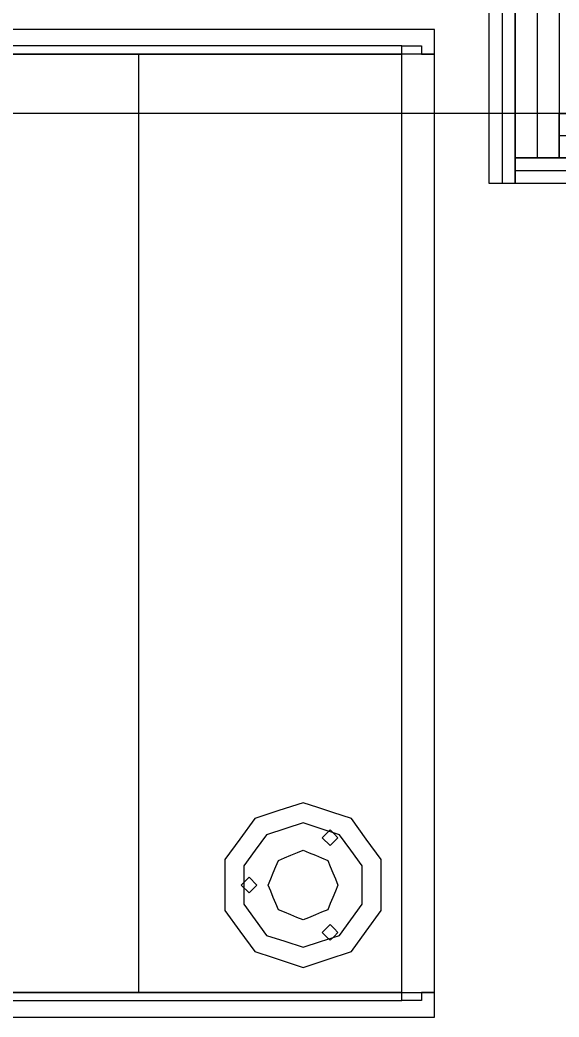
# Model space of a CAD drawing. Extents: x -23.2 to 18.8, y -18.4 to 11.3.
# Drawn here: x -5.0793 to -4.8712, y -4.6747 to -4.2901 of the extents above; entities that cross this region are included whole.
import ezdxf

# ---------------------------------------------------------------- set-up
doc = ezdxf.new("R2010")
doc.units = 0
doc.linetypes.add('Dashed', pattern=[0.75, 0.5, -0.25])
for name, color, linetype in [('COVERING', 8, 'Continuous'), ('EJE_MUROS', 8, 'Continuous'), ('FURNISHINGELEMENT', 8, 'Continuous'), ('MUROS', 7, 'Continuous')]:
    doc.layers.add(name, color=color, linetype=linetype)

msp = doc.modelspace()

# ---------------------------------------------------------------- linework, layer by layer
at = {"layer": 'COVERING'}
msp.add_line((1.66384, -4.32623), (-5.44778, -4.32623), dxfattribs=at)
at = {"layer": 'EJE_MUROS', "linetype": 'Dashed'}
for p, q in [((-4.87966, -4.26323), (-4.87966, -4.34323)), ((-4.89316, -4.27323), (-4.89316, -4.35323)), ((-4.87116, -4.33473), (-4.65416, -4.33473)), ((-4.88816, -4.34823), (-4.64416, -4.34823))]:
    msp.add_line(p, q, dxfattribs=at)
at = {"layer": 'FURNISHINGELEMENT'}
for p, q in [((-4.91918, -4.29373, 5.36405), (-5.35733, -4.29373, 5.36405)), ((-4.91918, -4.30326, 5.36405), (-4.91918, -4.29373, 5.36405)), ((-4.93188, -4.30008, 3.55112), (-5.35733, -4.30008, 3.55112)), ((-4.93188, -4.30326, 3.55112), (-4.93188, -4.30008, 3.55112)), ((-4.93188, -4.30326, 5.36405), (-4.93188, -4.30008, 5.36405)), ((-4.93188, -4.30008, 5.36405), (-4.92421, -4.30008, 5.36405)), ((-4.92421, -4.30008, 5.36405), (-4.92421, -4.30326, 5.36405)), ((-4.91918, -4.30326, 5.36405), (-5.35733, -4.30326, 5.36405)), ((-5.35733, -4.30326, 5.36405), (-4.93188, -4.30326, 5.36405)), ((-4.93188, -4.30326, 5.05052), (-5.28113, -4.30326, 5.05052)), ((-4.93188, -4.30326, 3.76385), (-5.28113, -4.30326, 3.76385)), ((-4.93188, -4.30326, 4.45759), (-5.03348, -4.30326, 4.45759)), ((-5.03348, -4.30326, 4.45759), (-5.03348, -4.66521, 4.45759)), ((-4.93188, -4.66521, 3.55112), (-4.93188, -4.30326, 3.55112)), ((-4.93188, -4.66521, 4.45759), (-4.93188, -4.30326, 4.45759)), ((-4.93188, -4.66521, 5.05052), (-4.93188, -4.30326, 5.05052)), ((-4.93188, -4.66521, 3.76385), (-4.93188, -4.30326, 3.76385)), ((-4.92421, -4.30326, 5.36405), (-4.91918, -4.30326, 5.36405)), ((-4.91918, -4.66521, 5.36405), (-4.91918, -4.30326, 5.36405)), ((-4.96998, -4.59207, 3.5416), (-4.97931, -4.5951, 3.5416)), ((-4.96423, -4.59394, 3.5416), (-4.96998, -4.59207, 3.5416)), ((-4.97931, -4.5951, 3.5416), (-4.98865, -4.59813, 3.5416)), ((-4.95848, -4.5958, 3.5416), (-4.96423, -4.59394, 3.5416)), ((-4.95132, -4.59813, 3.5416), (-4.95848, -4.5958, 3.5416)), ((-4.98865, -4.59813, 3.5416), (-4.99441, -4.60607, 3.5416)), ((-4.96998, -4.59984, 3.46351), (-4.97668, -4.60201, 3.46351)), ((-4.96294, -4.60213, 3.46351), (-4.96998, -4.59984, 3.46351)), ((-4.94556, -4.60607, 3.5416), (-4.95132, -4.59813, 3.5416)), ((-4.97668, -4.60201, 3.46351), (-4.98408, -4.60442, 3.46351)), ((-4.95589, -4.60442, 3.46351), (-4.96294, -4.60213, 3.46351)), ((-4.96258, -4.60554, 3.5416), (-4.96106, -4.60402, 3.5416)), ((-4.96106, -4.60402, 3.5416), (-4.95955, -4.60251, 3.5416)), ((-4.95955, -4.60251, 3.5416), (-4.95803, -4.60402, 3.5416)), ((-4.95803, -4.60402, 3.5416), (-4.95652, -4.60554, 3.5416)), ((-4.99441, -4.60607, 3.5416), (-5.00018, -4.614, 3.5416)), ((-4.98408, -4.60442, 3.46351), (-4.98843, -4.61041, 3.46351)), ((-4.95955, -4.60857, 3.5416), (-4.96258, -4.60554, 3.5416)), ((-4.95803, -4.60706, 3.5416), (-4.95955, -4.60857, 3.5416)), ((-4.95652, -4.60554, 3.5416), (-4.95803, -4.60706, 3.5416)), ((-4.95154, -4.61041, 3.46351), (-4.95589, -4.60442, 3.46351)), ((-4.93979, -4.614, 3.5416), (-4.94556, -4.60607, 3.5416)), ((-4.98843, -4.61041, 3.46351), (-4.99279, -4.61641, 3.46351)), ((-4.97475, -4.61231, 3.46351), (-4.97206, -4.6112, 3.46351)), ((-4.97206, -4.6112, 3.46351), (-4.96998, -4.61034, 3.46351)), ((-4.96998, -4.61034, 3.46351), (-4.9676, -4.61133, 3.46351)), ((-4.9676, -4.61133, 3.46351), (-4.96522, -4.61231, 3.46351)), ((-4.94718, -4.61641, 3.46351), (-4.95154, -4.61041, 3.46351)), ((-5.00018, -4.614, 3.5416), (-5.00018, -4.62381, 3.5416)), ((-4.9805, -4.61667, 3.46351), (-4.97951, -4.61429, 3.46351)), ((-4.97951, -4.61429, 3.46351), (-4.97713, -4.6133, 3.46351)), ((-4.97713, -4.6133, 3.46351), (-4.97475, -4.61231, 3.46351)), ((-4.96522, -4.61231, 3.46351), (-4.96284, -4.6133, 3.46351)), ((-4.96284, -4.6133, 3.46351), (-4.96046, -4.61429, 3.46351)), ((-4.96046, -4.61429, 3.46351), (-4.95947, -4.61667, 3.46351)), ((-4.93979, -4.62381, 3.5416), (-4.93979, -4.614, 3.5416)), ((-4.99279, -4.61641, 3.46351), (-4.99279, -4.62381, 3.46351)), ((-4.98247, -4.62143, 3.46351), (-4.98149, -4.61905, 3.46351)), ((-4.98149, -4.61905, 3.46351), (-4.9805, -4.61667, 3.46351)), ((-4.95947, -4.61667, 3.46351), (-4.95848, -4.61905, 3.46351)), ((-4.95848, -4.61905, 3.46351), (-4.95749, -4.62143, 3.46351)), ((-4.94718, -4.62381, 3.46351), (-4.94718, -4.61641, 3.46351)), ((-4.99385, -4.62381, 3.5416), (-4.99082, -4.62078, 3.5416)), ((-4.99082, -4.62078, 3.5416), (-4.98779, -4.62381, 3.5416)), ((-4.98346, -4.62381, 3.46351), (-4.98247, -4.62143, 3.46351)), ((-4.95749, -4.62143, 3.46351), (-4.95651, -4.62381, 3.46351)), ((-5.00018, -4.62381, 3.5416), (-5.00018, -4.63363, 3.5416)), ((-4.99082, -4.62685, 3.5416), (-4.99385, -4.62381, 3.5416)), ((-4.99279, -4.62381, 3.46351), (-4.99279, -4.63122, 3.46351)), ((-4.98779, -4.62381, 3.5416), (-4.99082, -4.62685, 3.5416)), ((-4.98247, -4.6262, 3.46351), (-4.98346, -4.62381, 3.46351)), ((-4.98149, -4.62858, 3.46351), (-4.98247, -4.6262, 3.46351)), ((-4.95749, -4.6262, 3.46351), (-4.95848, -4.62858, 3.46351)), ((-4.95651, -4.62381, 3.46351), (-4.95749, -4.6262, 3.46351)), ((-4.94718, -4.63122, 3.46351), (-4.94718, -4.62381, 3.46351)), ((-4.93979, -4.63363, 3.5416), (-4.93979, -4.62381, 3.5416)), ((-4.9805, -4.63096, 3.46351), (-4.98149, -4.62858, 3.46351)), ((-4.97951, -4.63334, 3.46351), (-4.9805, -4.63096, 3.46351)), ((-4.95947, -4.63096, 3.46351), (-4.96046, -4.63334, 3.46351)), ((-4.95848, -4.62858, 3.46351), (-4.95947, -4.63096, 3.46351)), ((-5.00018, -4.63363, 3.5416), (-4.99441, -4.64156, 3.5416)), ((-4.99279, -4.63122, 3.46351), (-4.98843, -4.63722, 3.46351)), ((-4.97713, -4.63433, 3.46351), (-4.97951, -4.63334, 3.46351)), ((-4.97475, -4.63532, 3.46351), (-4.97713, -4.63433, 3.46351)), ((-4.96284, -4.63433, 3.46351), (-4.96522, -4.63532, 3.46351)), ((-4.96046, -4.63334, 3.46351), (-4.96284, -4.63433, 3.46351)), ((-4.95154, -4.63722, 3.46351), (-4.94718, -4.63122, 3.46351)), ((-4.94556, -4.64156, 3.5416), (-4.93979, -4.63363, 3.5416)), ((-4.98843, -4.63722, 3.46351), (-4.98408, -4.64321, 3.46351)), ((-4.97237, -4.6363, 3.46351), (-4.97475, -4.63532, 3.46351)), ((-4.96998, -4.63729, 3.46351), (-4.97237, -4.6363, 3.46351)), ((-4.96791, -4.63643, 3.46351), (-4.96998, -4.63729, 3.46351)), ((-4.96522, -4.63532, 3.46351), (-4.96791, -4.63643, 3.46351)), ((-4.95589, -4.64321, 3.46351), (-4.95154, -4.63722, 3.46351)), ((-4.99441, -4.64156, 3.5416), (-4.98865, -4.6495, 3.5416)), ((-4.96258, -4.64209, 3.5416), (-4.95955, -4.63906, 3.5416)), ((-4.96106, -4.64361, 3.5416), (-4.96258, -4.64209, 3.5416)), ((-4.95955, -4.63906, 3.5416), (-4.95803, -4.64057, 3.5416)), ((-4.95803, -4.64057, 3.5416), (-4.95652, -4.64209, 3.5416)), ((-4.95652, -4.64209, 3.5416), (-4.95803, -4.64361, 3.5416)), ((-4.95132, -4.6495, 3.5416), (-4.94556, -4.64156, 3.5416)), ((-4.98408, -4.64321, 3.46351), (-4.97703, -4.6455, 3.46351)), ((-4.97703, -4.6455, 3.46351), (-4.96998, -4.64779, 3.46351)), ((-4.96998, -4.64779, 3.46351), (-4.96329, -4.64562, 3.46351)), ((-4.96329, -4.64562, 3.46351), (-4.95589, -4.64321, 3.46351)), ((-4.95955, -4.64512, 3.5416), (-4.96106, -4.64361, 3.5416)), ((-4.95803, -4.64361, 3.5416), (-4.95955, -4.64512, 3.5416)), ((-4.98865, -4.6495, 3.5416), (-4.98149, -4.65182, 3.5416)), ((-4.96065, -4.65253, 3.5416), (-4.95132, -4.6495, 3.5416)), ((-4.98149, -4.65182, 3.5416), (-4.97574, -4.65369, 3.5416)), ((-4.97574, -4.65369, 3.5416), (-4.96998, -4.65556, 3.5416)), ((-4.96998, -4.65556, 3.5416), (-4.96065, -4.65253, 3.5416)), ((-5.35733, -4.66521, 5.36405), (-4.91918, -4.66521, 5.36405)), ((-4.93188, -4.66521, 5.36405), (-5.35733, -4.66521, 5.36405)), ((-5.28113, -4.66521, 5.05052), (-4.93188, -4.66521, 5.05052)), ((-5.28113, -4.66521, 3.76385), (-4.93188, -4.66521, 3.76385)), ((-5.03348, -4.66521, 4.45759), (-4.93188, -4.66521, 4.45759)), ((-4.93188, -4.66838, 3.55112), (-4.93188, -4.66521, 3.55112)), ((-4.93188, -4.66838, 5.36405), (-4.93188, -4.66521, 5.36405)), ((-4.91918, -4.66521, 5.36405), (-4.92421, -4.66521, 5.36405)), ((-4.92421, -4.66521, 5.36405), (-4.92421, -4.66838, 5.36405)), ((-4.91918, -4.67473, 5.36405), (-4.91918, -4.66521, 5.36405)), ((-5.35733, -4.66838, 3.55112), (-4.93188, -4.66838, 3.55112)), ((-4.92421, -4.66838, 5.36405), (-4.93188, -4.66838, 5.36405)), ((-5.35733, -4.67473, 5.36405), (-4.91918, -4.67473, 5.36405))]:
    msp.add_line(p, q, dxfattribs=at)
at = {"layer": 'MUROS'}
for p, q in [((-4.88816, -4.34323), (-4.88816, -4.26323)), ((-4.87116, -4.26323), (-4.87116, -4.34323)), ((-4.89816, -4.35323), (-4.89816, -4.27323)), ((-4.88816, -4.27323), (-4.88816, -4.35323)), ((-4.87116, -4.32623), (-4.65416, -4.32623)), ((-4.87116, -4.34323), (-4.87116, -4.32623)), ((-4.87116, -4.34323), (-4.88816, -4.34323)), ((-4.88816, -4.34323), (-4.64416, -4.34323)), ((-4.88816, -4.35323), (-4.88816, -4.34323)), ((-4.65416, -4.34323), (-4.87116, -4.34323)), ((-4.88816, -4.35323), (-4.89816, -4.35323)), ((-4.64416, -4.35323), (-4.88816, -4.35323))]:
    msp.add_line(p, q, dxfattribs=at)

doc.saveas('drawing.dxf')
